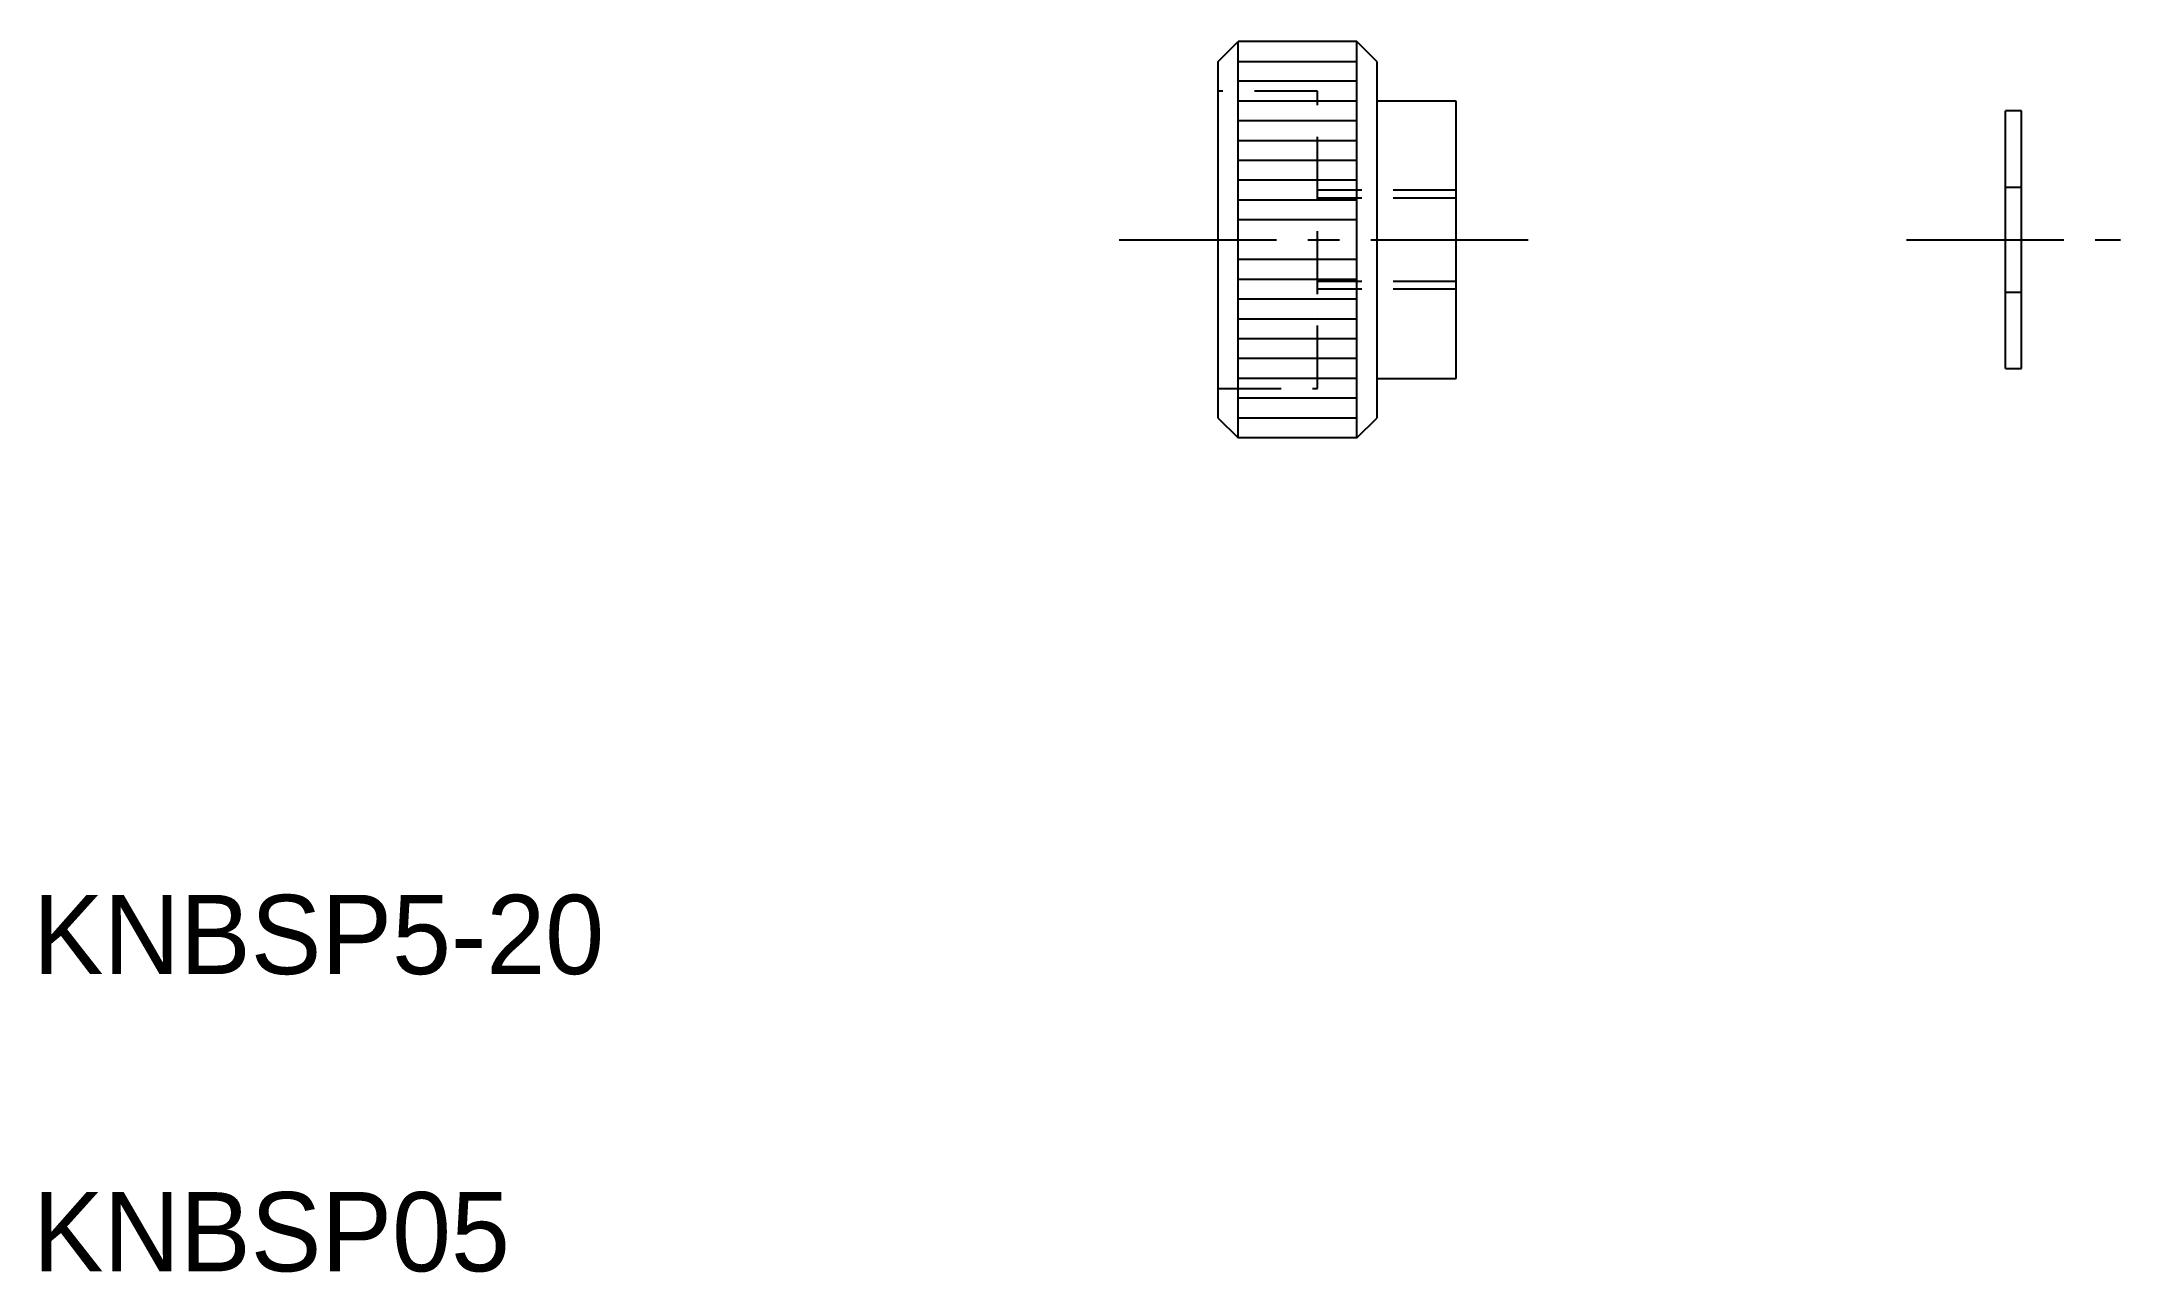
# Model space of a CAD drawing. Extents: x 123 to 228, y -29 to 33.
import ezdxf

# ---------------------------------------------------------------- set-up
doc = ezdxf.new("R2010")
doc.units = 0
doc.header["$LTSCALE"] = 0.25
doc.linetypes.add('CENTER', pattern=[50.8, 31.75, -6.35, 6.35, -6.35])
doc.linetypes.add('DASHED', pattern=[19.05, 12.7, -6.35])
doc.layers.get('0').update_dxf_attribs({"linetype": 'CONTINUOUS'})
doc.layers.add('CENTER', color=1, linetype='CENTER')

msp = doc.modelspace()

# ---------------------------------------------------------------- linework, layer by layer
at = {"color": 7, "linetype": 'CONTINUOUS'}
for p, q in [((182.33, 31.62), (183.33, 32.62)), ((183.33, 12.62), (183.33, 32.62)), ((189.33, 32.62), (183.33, 32.62)), ((189.33, 12.62), (189.33, 32.62)), ((190.33, 31.62), (189.33, 32.62)), ((182.33, 13.62), (182.33, 31.62)), ((190.33, 31.62), (190.33, 13.62)), ((194.33, 29.62), (190.33, 29.62)), ((194.33, 15.62), (194.33, 29.62)), ((222.07, 16.12), (222.07, 29.12)), ((222.87, 29.12), (222.07, 29.12)), ((222.87, 16.12), (222.87, 29.12)), ((187.33, 18.87), (187.33, 18.87)), ((222.07, 16.12), (222.87, 16.12)), ((190.33, 15.62), (194.33, 15.62)), ((182.33, 13.62), (183.33, 12.62)), ((189.33, 12.62), (183.33, 12.62)), ((189.33, 12.62), (190.33, 13.62))]:
    msp.add_line(p, q, dxfattribs=at)
at = {"color": 3, "linetype": 'CONTINUOUS'}
for p, q in [((183.33, 31.62), (189.33, 31.62)), ((189.33, 30.62), (183.33, 30.62)), ((189.33, 29.62), (183.33, 29.62)), ((189.33, 28.62), (183.33, 28.62)), ((189.33, 27.62), (183.33, 27.62)), ((189.33, 26.62), (183.33, 26.62)), ((189.33, 25.62), (183.33, 25.62)), ((189.33, 24.62), (183.33, 24.62)), ((189.33, 23.62), (183.33, 23.62)), ((189.33, 21.62), (183.33, 21.62)), ((189.33, 20.62), (183.33, 20.62)), ((189.33, 19.62), (183.33, 19.62)), ((189.33, 18.62), (183.33, 18.62)), ((189.33, 17.62), (183.33, 17.62)), ((189.33, 16.62), (183.33, 16.62)), ((189.33, 15.62), (183.33, 15.62)), ((189.33, 14.62), (183.33, 14.62)), ((189.33, 13.62), (183.33, 13.62))]:
    msp.add_line(p, q, dxfattribs=at)
at = {"color": 3, "linetype": 'DASHED'}
for p, q in [((187.33, 30.12), (182.33, 30.12)), ((187.33, 15.12), (187.33, 30.12)), ((222.07, 25.27), (222.87, 25.27)), ((194.33, 25.12), (187.33, 25.12)), ((194.33, 24.72), (187.33, 24.72)), ((194.33, 20.52), (187.33, 20.52)), ((194.33, 20.12), (187.33, 20.12)), ((222.07, 19.97), (222.87, 19.97)), ((182.33, 15.12), (187.33, 15.12))]:
    msp.add_line(p, q, dxfattribs=at)
at = {"layer": 'CENTER', "color": 1, "linetype": 'CENTER'}
for p, q in [((177.33, 22.62), (199.33, 22.62)), ((217.07, 22.62), (227.87, 22.62))]:
    msp.add_line(p, q, dxfattribs=at)

# ---------------------------------------------------------------- texts
at = {"color": 7, "linetype": 'CONTINUOUS'}
for s, p in [('KNBSP5-20', (122.49, -14.44)), ('KNBSP05', (122.49, -29.44))]:
    msp.add_text(s, height=4, dxfattribs=at).set_placement(p)

doc.saveas('drawing.dxf')
